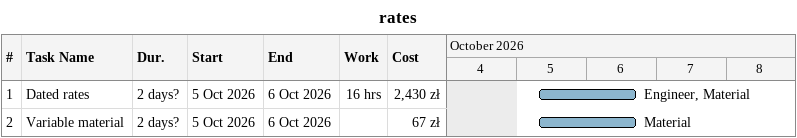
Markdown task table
rates

| ID | Task | Duration | Start | Finish | Resources | Work (h) | Cost (zł) |
|---|---|---|---|---|---|---|---|
| 1 | Dated rates | 2d? | 2026-10-05 | 2026-10-06 | Engineer, Material | 16 | 2430 |
| 2 | Variable material | 2d? | 2026-10-05 | 2026-10-06 | Material |  | 67 |
